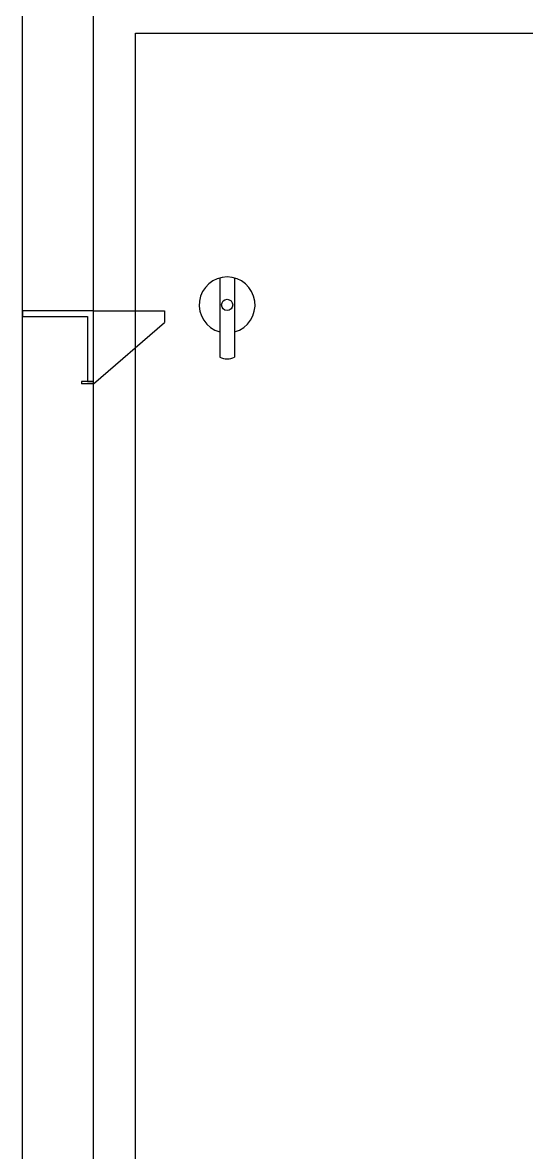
# Model space of a CAD drawing. Header units: millimetres. Extents: x 0 to 840, y -1485 to 297.
# Drawn here: x 148.6 to 175.7, y -1321.9 to -1261.2 of the extents above; entities that cross this region are included whole.
import ezdxf

# ---------------------------------------------------------------- set-up
doc = ezdxf.new("R2010")
doc.units = ezdxf.units.MM

# ---------------------------------------------------------------- blocks, each defined once
blk = doc.blocks.new('A$C06882382')
at = {"color": 3}
for p, q in [((3.81, 3.935), (7.62, 3.935)), ((7.62, 3.935), (7.62, 3.3)), ((3.81, 0), (7.62, 3.3)), ((3.81, 0.125), (3.175, 0.125)), ((3.175, 0.125), (3.175, 0)), ((3.81, 0), (3.175, 0))]:
    blk.add_line(p, q, dxfattribs=at)
blk.add_lwpolyline([(3.81, 0.125), (3.81, 3.935), (0, 3.935), (0, 3.618), (3.493, 3.618), (3.493, 0.125), (3.81, 0.125)], dxfattribs=at)
blk = doc.blocks.new('M')
for p, q in [((-320.242, -67.129), (-320.242, -71.374)), ((-319.442, -67.129), (-319.442, -71.374))]:
    blk.add_line(p, q)
blk.add_circle((-319.842, -68.574), 0.3)
for centre, radius, start, end in [((-319.842, -68.574), 1.5, 285.46601, 254.53399), ((-319.842, -70.624), 0.85, 241.92751, 298.07249)]:
    blk.add_arc(centre, radius, start, end)
blk = doc.blocks.new('Chapa mandil')
at = {"color": 3}
blk.add_blockref('M', (319.842, 68.574), dxfattribs=at)

msp = doc.modelspace()

# ---------------------------------------------------------------- linework, layer by layer
at = {"color": 5}
for points in [[(148.6457, -1226.7301), (228.6457, -1226.7301), (228.6457, -1426.7301), (148.6457, -1426.7301)], [(152.4557, -1230.5401), (224.8357, -1230.5401), (224.8357, -1422.9201), (152.4557, -1422.9201)]]:
    msp.add_lwpolyline(points, close=True, dxfattribs=at)
msp.add_lwpolyline([(154.7156, -1261.7301), (222.5758, -1261.7301), (222.5758, -1401.7301), (154.7156, -1401.7301)], close=True)

# ---------------------------------------------------------------- block references
msp.add_blockref('Chapa mandil', (159.6421, -1276.3226))
at = {"color": 2}
msp.add_blockref('A$C06882382', (148.6457, -1280.5696), dxfattribs=at)

doc.saveas('drawing.dxf')
